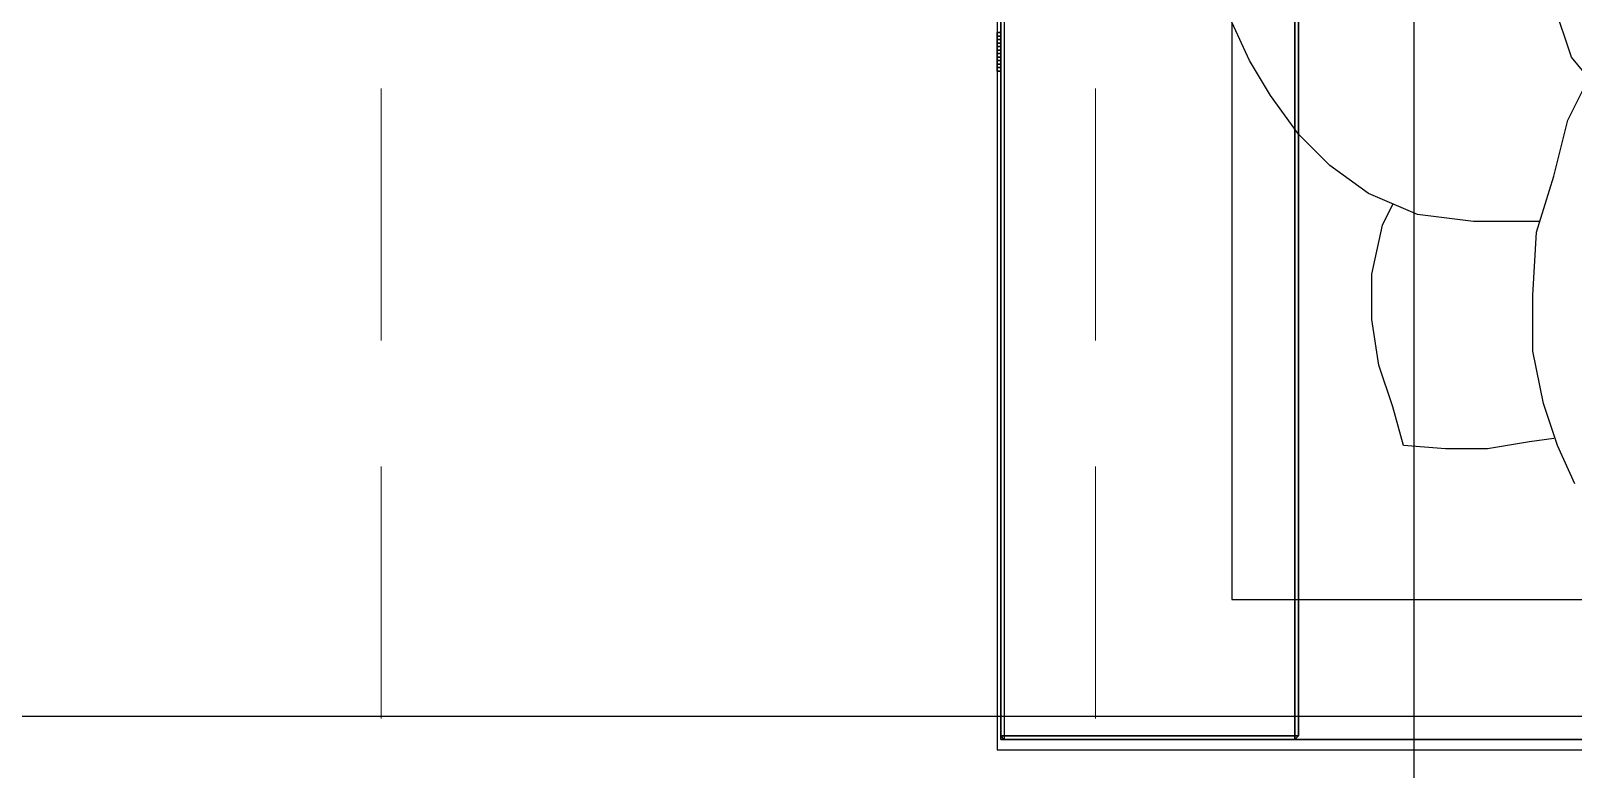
# Model space of a CAD drawing. Header units: millimetres. Extents: x -5841 to 140562, y 1006 to 102310.
# Drawn here: x 102466.7 to 102933, y 14502.3 to 14725.6 of the extents above; entities that cross this region are included whole.
import ezdxf

# ---------------------------------------------------------------- set-up
doc = ezdxf.new("R2010")
doc.units = ezdxf.units.MM
doc.header["$LTSCALE"] = 10
for name, color, linetype in [('PDF18_0', 7, 'Continuous'), ('PDF18_1-EeAa_3D-01', 7, 'Continuous'), ('PDF18_1-Electrical_App-01', 7, 'Continuous')]:
    doc.layers.add(name, color=color, linetype=linetype)
for name, color, linetype, true_color in [('PDF18_1-Cab-01', 7, 'Continuous', 0x545454), ('PDF18_1-Cab_2D-01', 7, 'Continuous', 0x545454), ('PDF18_F-2DFurniture-01', 7, 'Continuous', 0x545454), ('PDF18_F-Furniture-01', 7, 'Continuous', 0xdd6e8a), ('PDF18_KD - WALL - LOADBEARING', 7, 'Continuous', 0xc0ab87)]:
    doc.layers.add(name, color=color, linetype=linetype, true_color=true_color)
picture_1 = doc.add_image_def('image2.png', size_in_pixel=(2281, 605))

msp = doc.modelspace()

# ---------------------------------------------------------------- linework, layer by layer
at = {"layer": 'PDF18_0', "color": 0, "lineweight": 0, "true_color": 0x939598}
for points in [[(102572.65914, 14708.11677), (102572.65914, 14631.9187)], [(102788.55367, 14631.9187), (102788.55367, 14708.11677)], [(102572.65914, 14593.81966), (102572.65914, 14517.62159)], [(102788.55367, 14517.62159), (102788.55367, 14593.81966)]]:
    msp.add_lwpolyline(points, dxfattribs=at)
at = {"layer": 'PDF18_1-Cab-01', "lineweight": 25}
for points in [[(102884.85957, 15599.21087), (102884.85957, 14329.24303), (103488.09429, 14329.24303), (103488.09429, 15599.21087)], [(102884.85957, 15426.70691), (102884.85957, 14496.45546), (103488.09429, 14496.45546), (103488.09429, 15426.70691)]]:
    msp.add_lwpolyline(points, close=True, dxfattribs=at)
at = {"layer": 'PDF18_1-Cab_2D-01', "lineweight": 25}
for points in [[(103488.09429, 15599.21087), (102884.85957, 15599.21087), (102884.85957, 14329.24303), (103488.09429, 14329.24303)], [(103488.09429, 15426.70691), (102884.85957, 15426.70691), (102884.85957, 14496.45546), (103488.09429, 14496.45546)]]:
    msp.add_lwpolyline(points, close=True, dxfattribs=at)
at = {"layer": 'PDF18_1-EeAa_3D-01', "lineweight": 25}
for points in [[(102971.6407, 15408.7157), (102848.87714, 15408.7157), (102848.87714, 14511.27175), (102971.6407, 14511.27175), (102848.87714, 14511.27175), (102848.87714, 15408.7157), (102971.6407, 15408.7157), (102971.6407, 14511.27175)], [(102848.87714, 14822.41387), (102848.87714, 14512.33006)], [(102849.93545, 14822.41387), (102849.93545, 14512.33006)], [(102758.92109, 14714.46661), (102758.92109, 14718.69983), (102758.92109, 14716.58322), (102758.92109, 14717.64153), (102758.92109, 14718.69983), (102758.92109, 14719.75814), (102758.92109, 14720.81645), (102758.92109, 14721.87475), (102758.92109, 14720.81645), (102758.92109, 14719.75814), (102758.92109, 14718.69983), (102758.92109, 14717.64153), (102758.92109, 14715.52491), (102758.92109, 14714.46661), (102758.92109, 14719.75814), (102758.92109, 14720.81645), (102758.92109, 14721.87475), (102758.92109, 14722.93306), (102758.92109, 14723.99137), (102758.92109, 14725.04967), (102758.92109, 14723.99137), (102758.92109, 14722.93306), (102758.92109, 14721.87475), (102758.92109, 14720.81645), (102758.92109, 14719.75814), (102758.92109, 14718.69983), (102758.92109, 14717.64153), (102758.92109, 14716.58322), (102758.92109, 14715.52491), (102758.92109, 14714.46661), (102758.92109, 14713.4083)], [(102759.9794, 14723.99137), (102758.92109, 14723.99137)], [(102759.9794, 14722.93306), (102758.92109, 14722.93306)], [(102759.9794, 14721.87475), (102758.92109, 14721.87475)], [(102759.9794, 14721.87475), (102758.92109, 14721.87475)], [(102759.9794, 14720.81645), (102758.92109, 14720.81645)], [(102759.9794, 14720.81645), (102758.92109, 14720.81645)], [(102759.9794, 14716.58322), (102759.9794, 14718.69983), (102759.9794, 14714.46661), (102759.9794, 14713.4083), (102759.9794, 14714.46661), (102759.9794, 14715.52491), (102759.9794, 14716.58322), (102759.9794, 14717.64153), (102759.9794, 14718.69983), (102759.9794, 14719.75814), (102759.9794, 14720.81645), (102759.9794, 14721.87475), (102759.9794, 14722.93306), (102759.9794, 14723.99137), (102759.9794, 14725.04967), (102759.9794, 14723.99137), (102759.9794, 14722.93306), (102759.9794, 14721.87475), (102759.9794, 14720.81645), (102759.9794, 14719.75814), (102759.9794, 14714.46661), (102759.9794, 14715.52491), (102759.9794, 14717.64153), (102759.9794, 14718.69983), (102759.9794, 14719.75814), (102759.9794, 14720.81645), (102759.9794, 14721.87475), (102759.9794, 14720.81645), (102759.9794, 14719.75814), (102759.9794, 14718.69983), (102759.9794, 14717.64153)], [(102759.9794, 14719.75814), (102758.92109, 14719.75814)], [(102759.9794, 14719.75814), (102758.92109, 14719.75814)], [(102759.9794, 14717.64153), (102758.92109, 14717.64153), (102759.9794, 14717.64153), (102758.92109, 14717.64153)], [(102759.9794, 14714.46661), (102758.92109, 14714.46661), (102759.9794, 14714.46661), (102758.92109, 14714.46661)], [(102759.9794, 14713.4083), (102758.92109, 14713.4083), (102759.9794, 14713.4083), (102758.92109, 14713.4083)], [(102761.0377, 14512.33006), (102761.0377, 14511.27175), (102759.9794, 14512.33006)], [(102761.0377, 14511.27175), (102759.9794, 14511.27175), (102848.87714, 14511.27175), (102849.93545, 14512.33006), (102848.87714, 14512.33006), (102848.87714, 14511.27175)], [(102849.93545, 14512.33006), (102848.87714, 14511.27175), (102848.87714, 14512.33006)]]:
    msp.add_lwpolyline(points, close=True, dxfattribs=at)
for points in [[(102759.9794, 14822.41387), (102759.9794, 14512.33006), (102759.9794, 14822.41387)], [(102761.0377, 14822.41387), (102761.0377, 14512.33006), (102848.87714, 14512.33006), (102759.9794, 14512.33006), (102759.9794, 14822.41387), (102759.9794, 14512.33006), (102759.9794, 14822.41387), (102759.9794, 14512.33006), (102759.9794, 14822.41387)], [(102848.87714, 14512.33006), (102848.87714, 14822.41387), (102848.87714, 14512.33006)], [(102758.92109, 14725.04967), (102759.9794, 14725.04967), (102758.92109, 14725.04967)], [(102758.92109, 14725.04967), (102759.9794, 14725.04967)], [(102758.92109, 14725.04967), (102758.92109, 14725.04967)], [(102758.92109, 14723.99137), (102758.92109, 14723.99137)], [(102758.92109, 14723.99137), (102758.92109, 14723.99137)], [(102758.92109, 14722.93306), (102758.92109, 14722.93306)], [(102758.92109, 14722.93306), (102758.92109, 14722.93306)], [(102758.92109, 14721.87475), (102759.9794, 14721.87475)], [(102758.92109, 14721.87475), (102758.92109, 14721.87475)], [(102758.92109, 14721.87475), (102758.92109, 14721.87475)], [(102758.92109, 14721.87475), (102758.92109, 14721.87475)], [(102758.92109, 14720.81645), (102759.9794, 14720.81645)], [(102758.92109, 14720.81645), (102758.92109, 14720.81645)], [(102758.92109, 14720.81645), (102758.92109, 14720.81645)], [(102758.92109, 14720.81645), (102758.92109, 14720.81645)], [(102758.92109, 14720.81645), (102758.92109, 14720.81645)], [(102759.9794, 14725.04967), (102759.9794, 14725.04967)], [(102759.9794, 14723.99137), (102759.9794, 14723.99137)], [(102759.9794, 14723.99137), (102759.9794, 14723.99137)], [(102759.9794, 14722.93306), (102759.9794, 14722.93306)], [(102759.9794, 14722.93306), (102759.9794, 14722.93306)], [(102759.9794, 14721.87475), (102759.9794, 14721.87475)], [(102759.9794, 14721.87475), (102759.9794, 14721.87475)], [(102759.9794, 14721.87475), (102759.9794, 14721.87475)], [(102759.9794, 14720.81645), (102759.9794, 14720.81645)], [(102759.9794, 14720.81645), (102759.9794, 14720.81645)], [(102759.9794, 14720.81645), (102759.9794, 14720.81645)], [(102759.9794, 14720.81645), (102759.9794, 14720.81645)], [(102758.92109, 14719.75814), (102759.9794, 14719.75814), (102758.92109, 14719.75814)], [(102758.92109, 14719.75814), (102758.92109, 14719.75814)], [(102758.92109, 14719.75814), (102758.92109, 14719.75814)], [(102758.92109, 14719.75814), (102758.92109, 14719.75814)], [(102758.92109, 14719.75814), (102758.92109, 14719.75814)], [(102758.92109, 14718.69983), (102759.9794, 14718.69983), (102758.92109, 14718.69983)], [(102758.92109, 14718.69983), (102759.9794, 14718.69983), (102758.92109, 14718.69983)], [(102758.92109, 14718.69983), (102759.9794, 14718.69983), (102758.92109, 14718.69983)], [(102758.92109, 14718.69983), (102758.92109, 14718.69983)], [(102758.92109, 14718.69983), (102758.92109, 14718.69983)], [(102758.92109, 14718.69983), (102758.92109, 14718.69983)], [(102758.92109, 14718.69983), (102758.92109, 14718.69983)], [(102758.92109, 14717.64153), (102758.92109, 14717.64153)], [(102758.92109, 14717.64153), (102758.92109, 14717.64153)], [(102758.92109, 14717.64153), (102758.92109, 14717.64153)], [(102758.92109, 14716.58322), (102759.9794, 14716.58322)], [(102758.92109, 14716.58322), (102759.9794, 14716.58322), (102758.92109, 14716.58322)], [(102758.92109, 14716.58322), (102758.92109, 14716.58322)], [(102758.92109, 14716.58322), (102758.92109, 14716.58322)], [(102759.9794, 14719.75814), (102759.9794, 14719.75814)], [(102759.9794, 14719.75814), (102759.9794, 14719.75814)], [(102759.9794, 14719.75814), (102759.9794, 14719.75814)], [(102759.9794, 14719.75814), (102759.9794, 14719.75814)], [(102759.9794, 14718.69983), (102759.9794, 14718.69983)], [(102759.9794, 14718.69983), (102759.9794, 14718.69983)], [(102759.9794, 14718.69983), (102759.9794, 14718.69983)], [(102759.9794, 14718.69983), (102759.9794, 14718.69983)], [(102759.9794, 14717.64153), (102759.9794, 14717.64153)], [(102759.9794, 14717.64153), (102759.9794, 14717.64153)], [(102759.9794, 14717.64153), (102759.9794, 14717.64153)], [(102759.9794, 14716.58322), (102759.9794, 14716.58322)], [(102759.9794, 14716.58322), (102759.9794, 14716.58322)], [(102758.92109, 14715.52491), (102759.9794, 14715.52491)], [(102758.92109, 14715.52491), (102759.9794, 14715.52491), (102758.92109, 14715.52491)], [(102758.92109, 14715.52491), (102758.92109, 14715.52491)], [(102758.92109, 14715.52491), (102758.92109, 14715.52491)], [(102758.92109, 14714.46661), (102759.9794, 14714.46661), (102758.92109, 14714.46661)], [(102758.92109, 14714.46661), (102759.9794, 14714.46661)], [(102758.92109, 14714.46661), (102758.92109, 14714.46661)], [(102758.92109, 14714.46661), (102758.92109, 14714.46661)], [(102758.92109, 14714.46661), (102758.92109, 14714.46661)], [(102758.92109, 14713.4083), (102758.92109, 14713.4083)], [(102759.9794, 14715.52491), (102759.9794, 14715.52491)], [(102759.9794, 14715.52491), (102759.9794, 14715.52491)], [(102759.9794, 14714.46661), (102759.9794, 14714.46661)], [(102759.9794, 14714.46661), (102759.9794, 14714.46661)], [(102759.9794, 14714.46661), (102759.9794, 14714.46661)], [(102759.9794, 14713.4083), (102759.9794, 14713.4083)], [(102759.9794, 14512.33006), (102759.9794, 14511.27175), (102759.9794, 14512.33006)], [(102759.9794, 14512.33006), (102761.0377, 14511.27175), (102759.9794, 14512.33006)], [(102759.9794, 14512.33006), (102759.9794, 14512.33006)], [(102759.9794, 14512.33006), (102759.9794, 14512.33006)], [(102759.9794, 14512.33006), (102759.9794, 14512.33006)], [(102759.9794, 14512.33006), (102759.9794, 14512.33006)], [(102759.9794, 14512.33006), (102759.9794, 14512.33006)], [(102759.9794, 14512.33006), (102759.9794, 14512.33006)], [(102759.9794, 14512.33006), (102759.9794, 14512.33006)], [(102759.9794, 14512.33006), (102759.9794, 14512.33006)], [(102759.9794, 14512.33006), (102759.9794, 14512.33006)], [(102759.9794, 14511.27175), (102759.9794, 14511.27175)], [(102761.0377, 14512.33006), (102761.0377, 14512.33006)], [(102761.0377, 14511.27175), (102848.87714, 14511.27175), (102761.0377, 14511.27175)], [(102761.0377, 14511.27175), (102761.0377, 14511.27175)], [(102761.0377, 14511.27175), (102761.0377, 14511.27175)], [(102761.0377, 14511.27175), (102761.0377, 14511.27175)], [(102848.87714, 14512.33006), (102848.87714, 14511.27175), (102848.87714, 14512.33006)], [(102848.87714, 14512.33006), (102848.87714, 14512.33006)], [(102848.87714, 14512.33006), (102848.87714, 14512.33006)], [(102848.87714, 14512.33006), (102848.87714, 14512.33006)], [(102848.87714, 14512.33006), (102848.87714, 14512.33006)], [(102848.87714, 14511.27175), (102848.87714, 14511.27175)], [(102848.87714, 14511.27175), (102848.87714, 14511.27175)], [(102848.87714, 14511.27175), (102848.87714, 14511.27175)], [(102848.87714, 14511.27175), (102848.87714, 14511.27175)], [(102848.87714, 14511.27175), (102848.87714, 14511.27175)], [(102848.87714, 14511.27175), (102848.87714, 14511.27175)], [(102849.93545, 14512.33006), (102849.93545, 14512.33006)], [(102849.93545, 14512.33006), (102849.93545, 14512.33006)], [(102849.93545, 14512.33006), (102849.93545, 14512.33006)]]:
    msp.add_lwpolyline(points, dxfattribs=at)
at = {"layer": 'PDF18_1-Electrical_App-01', "lineweight": 25}
msp.add_lwpolyline([(102758.92109, 15408.7157), (102758.92109, 14508.09683), (103489.1526, 14508.09683), (103489.1526, 15408.7157)], close=True, dxfattribs=at)
at = {"layer": 'PDF18_F-2DFurniture-01', "lineweight": 25}
for points in [[(102937.77489, 14711.29169), (102932.48336, 14717.64153), (102927.19183, 14733.51613), (102924.01691, 14753.62395), (102925.07522, 14773.73177), (102928.25013, 14793.8396), (102933.54167, 14811.83081)], [(102922.9586, 14667.90112), (102920.84199, 14667.90112), (102902.85078, 14667.90112), (102885.91787, 14670.01773), (102871.10158, 14676.36757), (102859.46021, 14684.83403), (102849.93545, 14694.35878), (102841.469, 14706.00016), (102835.11916, 14716.58322), (102829.82763, 14728.22459), (102838.29408, 14737.74935), (102846.76053, 14747.27411), (102856.28529, 14755.74056), (102868.98497, 14763.14871), (102882.74295, 14768.44024), (102898.61755, 14770.55685), (102915.55046, 14768.44024), (102920.84199, 14766.32363)], [(102933.54167, 14588.52813), (102928.25013, 14600.1695), (102924.01691, 14612.86918), (102920.84199, 14628.74378), (102920.84199, 14645.67668), (102921.9003, 14664.7262), (102927.19183, 14681.65911), (102931.42505, 14698.59201), (102937.77489, 14711.29169)], [(102927.19183, 14602.28612), (102919.78368, 14601.22781), (102907.084, 14599.1112), (102894.38433, 14599.1112), (102881.68465, 14600.1695), (102878.50973, 14611.81087), (102874.2765, 14624.51055), (102872.15989, 14638.26854), (102872.15989, 14652.02652), (102875.33481, 14666.84281), (102878.50973, 14673.19265)]]:
    msp.add_lwpolyline(points, dxfattribs=at)
at = {"layer": 'PDF18_F-Furniture-01', "lineweight": 25}
msp.add_lwpolyline([(102829.82763, 14868.97936), (102829.82763, 14553.60401), (103074.29644, 14553.60401), (103074.29644, 14868.97936)], close=True, dxfattribs=at)

# ---------------------------------------------------------------- pictures from other files: only their frames are drawn
at = {"layer": 'PDF18_KD - WALL - LOADBEARING', "color": 0, "true_color": 0xf8d731}
image = msp.add_image(picture_1, insert=(103577.35701, 14518.22988), size_in_units=(7242.28661, 1920.90442), rotation=90, dxfattribs=at)
image.dxf.flags = 15

doc.saveas('drawing.dxf')
